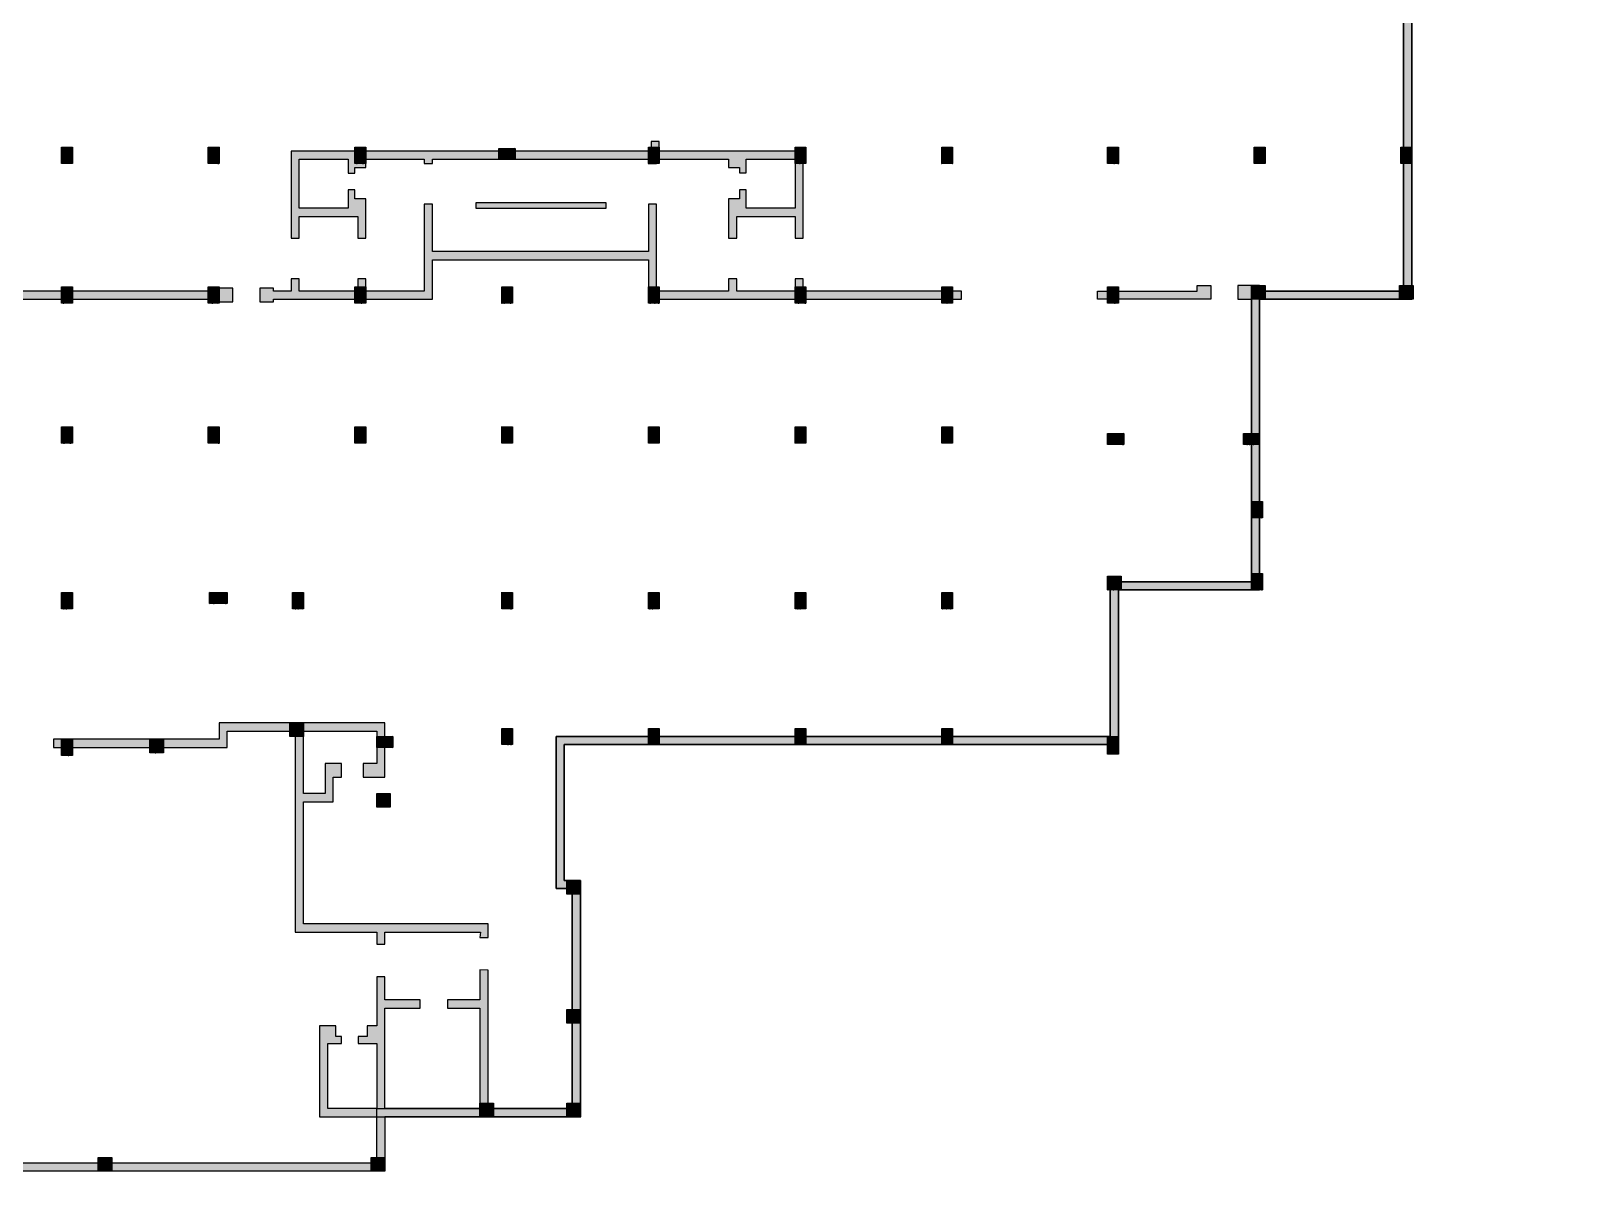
# Model space of a CAD drawing. Extents: x 910418 to 1204174, y 1052427 to 1444227.
# Drawn here: x 965601 to 1022724, y 1351432 to 1394099 of the extents above; entities that cross this region are included whole.
import ezdxf

# ---------------------------------------------------------------- set-up
doc = ezdxf.new("R2010")
doc.units = 0
doc.header["$LTSCALE"] = 500
doc.layers.get('0').update_dxf_attribs({"linetype": 'CONTINUOUS'})
for name, color, linetype in [('S_COLU', 2, 'CONTINUOUS'), ('S_COLU_HACH', 15, 'CONTINUOUS'), ('S_WALL', 2, 'CONTINUOUS'), ('S_WALL_HACH', 30, 'CONTINUOUS'), ('S_WALL_OTHE_HACH', 33, 'CONTINUOUS'), ('SE_WALL', 2, 'CONTINUOUS')]:
    doc.layers.add(name, color=color, linetype=linetype)
doc.layers.add('S_POST_OTHE', color=110, linetype='CONTINUOUS', plot=False)
pattern_1 = [(50, (0, 150), (91.092334, -7.96954), [9.525, -104.775]), (355, (0, 150), (-17.62141, 95.52832), [7.62, -83.82]), (100.451, (7.59, 149.34), (73.47125, 87.55834), [8.095, -89.045]), (46.1842, (0, 175.4), (135.53952, -21.02116), [14.2875, -157.1625]), (96.6356, (11.3, 173.65), (118.70212, 123.71278), [12.1425, -133.5675]), (351.184, (0, 175.4), (118.7023, 123.71256), [11.43, -125.73]), (21, (12.7, 169.05), (75.80744, -51.13276), [9.525, -104.775]), (326, (12.7, 169.05), (30.90101, 92.09398), [7.62, -83.82]), (71.4514, (19.02, 164.79), (106.70825, 40.96143), [8.095, -89.045]), (37.5, (0, 150), (1.544302, 42.27752), [0, -82.804, 0, -85.09, 0, -84.1375]), (7.5, (0, 150), (33.40983, 50.090287), [0, -48.514, 0, -80.899, 0, -32.0675]), (327.5, (-28.32, 150), (67.795298, -2.864372), [0, -31.75, 0, -99.06, 0, -131.445]), (317.5, (-41.02, 150), (74.06459, 12.713246), [0, -41.275, 0, -65.786, 0, -93.345])]
pattern_2 = [(50, (-936023.896, -1443727.37), (91.0923345, -7.9695428), [9.525, -104.775]), (355, (-936023.9, -1443727.37), (-17.621413, 95.5283214), [7.62, -83.82]), (100.451, (-936016.305, -1443728.03), (73.471251, 87.558344), [8.095, -89.045]), (46.1842, (-936023.9, -1443701.97), (135.5395204, -21.021164), [14.2875, -157.1625]), (96.6356, (-936012.6, -1443703.72), (118.702117, 123.712778), [12.1425, -133.5675]), (351.184, (-936023.9, -1443701.97), (118.702303, 123.712559), [11.43, -125.73]), (21, (-936011.196, -1443708.32), (75.80744, -51.1327593), [9.525, -104.775]), (326, (-936011.2, -1443708.32), (30.901014, 92.093983), [7.62, -83.82]), (71.4514, (-936004.88, -1443712.58), (106.7082454, 40.961429), [8.095, -89.045]), (37.5, (-936023.896, -1443727.37), (1.5443016, 42.27751944), [0, -82.804, 0, -85.09, 0, -84.1375]), (7.5, (-936023.896, -1443727.37), (33.4098313, 50.0902874), [0, -48.514, 0, -80.899, 0, -32.0675]), (327.5, (-936052.217, -1443727.37), (67.7952976, -2.864372), [0, -31.75, 0, -99.06, 0, -131.445]), (317.5, (-936064.917, -1443727.37), (74.0645907, 12.7132455), [0, -41.275, 0, -65.786, 0, -93.345])]
pattern_3 = [(50, (-936023.896, -1443727.37), (91.0923345, -7.9695428), [9.525, -104.775]), (355, (-936023.9, -1443727.37), (-17.621413, 95.5283214), [7.62, -83.82]), (100.451, (-936016.305, -1443728.03), (73.471251, 87.558344), [8.095, -89.045]), (46.1842, (-936023.9, -1443701.97), (135.5395204, -21.021164), [14.2875, -157.1625]), (96.6356, (-936012.6, -1443703.72), (118.702117, 123.712778), [12.1425, -133.5675]), (351.184, (-936023.9, -1443701.97), (118.702303, 123.712559), [11.43, -125.73]), (21, (-936011.196, -1443708.32), (75.80744, -51.1327593), [9.525, -104.775]), (326, (-936011.2, -1443708.32), (30.901014, 92.093983), [7.62, -83.82]), (71.4514, (-936004.88, -1443712.58), (106.7082454, 40.961429), [8.095, -89.045]), (37.5, (-936023.896, -1443727.37), (1.5443016, 42.27751944), [0, -82.804, 0, -85.09, 0, -84.1375]), (7.5, (-936023.896, -1443727.37), (33.4098313, 50.0902874), [0, -48.514, 0, -80.899, 0, -32.0675]), (327.5, (-936052.217, -1443727.37), (67.7952976, -2.864372), [0, -31.75, 0, -99.06, 0, -131.445]), (317.5, (-936064.917, -1443727.37), (74.0645907, 12.7132455), [0, -41.275, 0, -65.786, 0, -93.345])]
pattern_4 = [(50, (-936023.896, -1443727.37), (91.0923345, -7.9695428), [9.525, -104.775]), (355, (-936023.9, -1443727.37), (-17.621413, 95.5283214), [7.62, -83.82]), (100.451, (-936016.305, -1443728.03), (73.471251, 87.558344), [8.095, -89.045]), (46.1842, (-936023.9, -1443701.97), (135.5395204, -21.021164), [14.2875, -157.1625]), (96.6356, (-936012.6, -1443703.72), (118.702117, 123.712778), [12.1425, -133.5675]), (351.184, (-936023.9, -1443701.97), (118.702303, 123.712559), [11.43, -125.73]), (21, (-936011.196, -1443708.32), (75.80744, -51.1327593), [9.525, -104.775]), (326, (-936011.2, -1443708.32), (30.901014, 92.093983), [7.62, -83.82]), (71.4514, (-936004.88, -1443712.58), (106.7082454, 40.961429), [8.095, -89.045]), (37.5, (-936023.896, -1443727.37), (1.5443016, 42.27751944), [0, -82.804, 0, -85.09, 0, -84.1375]), (7.5, (-936023.896, -1443727.37), (33.4098313, 50.0902874), [0, -48.514, 0, -80.899, 0, -32.0675]), (327.5, (-936052.217, -1443727.37), (67.7952976, -2.864372), [0, -31.75, 0, -99.06, 0, -131.445]), (317.5, (-936064.917, -1443727.37), (74.0645907, 12.7132455), [0, -41.275, 0, -65.786, 0, -93.345])]
pattern_5 = [(50, (-936023.896, -1443727.37), (91.0923345, -7.9695428), [9.525, -104.775]), (355, (-936023.9, -1443727.37), (-17.621413, 95.5283214), [7.62, -83.82]), (100.451, (-936016.305, -1443728.03), (73.471251, 87.558344), [8.095, -89.045]), (46.1842, (-936023.9, -1443701.97), (135.5395204, -21.021164), [14.2875, -157.1625]), (96.6356, (-936012.6, -1443703.72), (118.702117, 123.712778), [12.1425, -133.5675]), (351.184, (-936023.9, -1443701.97), (118.702303, 123.712559), [11.43, -125.73]), (21, (-936011.196, -1443708.32), (75.80744, -51.1327593), [9.525, -104.775]), (326, (-936011.2, -1443708.32), (30.901014, 92.093983), [7.62, -83.82]), (71.4514, (-936004.88, -1443712.58), (106.7082454, 40.961429), [8.095, -89.045]), (37.5, (-936023.896, -1443727.37), (1.5443016, 42.27751944), [0, -82.804, 0, -85.09, 0, -84.1375]), (7.5, (-936023.896, -1443727.37), (33.4098313, 50.0902874), [0, -48.514, 0, -80.899, 0, -32.0675]), (327.5, (-936052.217, -1443727.37), (67.7952976, -2.864372), [0, -31.75, 0, -99.06, 0, -131.445]), (317.5, (-936064.917, -1443727.37), (74.0645907, 12.7132455), [0, -41.275, 0, -65.786, 0, -93.345])]

# ---------------------------------------------------------------- blocks, each defined once
blk = doc.blocks.new('500x500')
at = {"layer": 'S_COLU_HACH'}
h = blk.add_hatch(color=256, dxfattribs=at)
h.dxf.hatch_style = 1
h.paths.add_polyline_path([(989816, 1106390), (990316, 1106390), (990316, 1105890), (989816, 1105890)])
at = {"layer": 'S_WALL_OTHE_HACH'}
h = blk.add_hatch(dxfattribs=at)
h.set_pattern_fill('钢筋混凝土', color=256, scale=25)
h.set_pattern_definition([(45, (-1667147.89, -1030227.86), (-44.1941738, 44.1941738), []), (50, (-1667147.89, -1030227.86), (179.3150457, -15.688034), [18.75, -206.25]), (355, (-1667147.89, -1030227.86), (-34.687833, 188.048033), [15, -165]), (100.4514, (-1667132.95, -1030229.17), (144.627345, 172.3598855), [15.9350475, -175.285528]), (46.1842, (-1667147.9, -1030177.86), (266.810262, -41.379754), [28.125, -309.375]), (96.6356, (-1667125.65, -1030181.3), (233.665676, 243.529468), [23.902572, -262.92825]), (351.1842, (-1667147.9, -1030177.86), (233.665486, 243.52965), [22.5, -247.5]), (21, (-1667122.89, -1030190.36), (149.226763, -100.6547227), [18.75, -206.25]), (326, (-1667122.89, -1030190.36), (60.828833, 181.287511), [15, -165]), (71.4514, (-1667110.45, -1030198.75), (210.055657, 80.632624), [15.9350475, -175.285528]), (37.5, (-1667147.89, -1030227.86), (3.0399638, 83.2234635), [0, -163, 0, -167.5, 0, -165.625]), (7.5, (-1667147.89, -1030227.86), (65.7673844, 98.602928), [0, -95.5, 0, -159.25, 0, -63.125]), (327.5, (-1667203.64, -1030227.86), (133.455609, -5.6387179), [0, -62.5, 0, -195, 0, -258.75]), (317.5, (-1667228.64, -1030227.86), (145.7965423, 25.0262456), [0, -81.25, 0, -129.5, 0, -183.75])])
h.paths.add_polyline_path([(989816, 1106390), (990316, 1106390), (990316, 1105890), (989816, 1105890)])
at = {"layer": 'S_COLU'}
blk.add_lwpolyline([(989816, 1106390), (990316, 1106390), (990316, 1105890), (989816, 1105890)], close=True, dxfattribs=at)
at = {"layer": 'S_POST_OTHE', "color": 3}
for p, q in [((989816, 1106390), (990316, 1105890)), ((989816, 1105890), (990316, 1106390))]:
    blk.add_line(p, q, dxfattribs=at)
blk = doc.blocks.new('A$C0AFA105A')
at = {"layer": 'S_WALL_HACH'}
h = blk.add_hatch(dxfattribs=at)
h.set_pattern_fill('AR-CONC', color=256, scale=0.5)
h.set_pattern_definition(pattern_5)
h.paths.add_polyline_path([(48900, -81200), (49500, -81200), (49500, -83850), (49500, -89300), (46400, -89300), (46400, -84200), (46100, -84196), (46100, -85300), (44900, -85300), (44900, -85600), (46100, -85600), (46100, -89300), (42600, -89300), (42600, -85600), (43900, -85600), (43900, -85300), (42600, -85300), (42600, -84450), (42300, -84450), (42300, -86250), (41950, -86250), (41950, -86650), (41620, -86650), (41620, -86900), (42300, -86900), (42300, -89300), (40500, -89300), (40500, -86900), (41000, -86900), (41000, -86650), (40800, -86650), (40800, -86250), (40200, -86250), (40200, -89600), (49800, -89600), (49800, -80900), (49200, -80900), (49200, -75900), (69600, -75900), (69600, -70200), (74800, -70200), (74800, -59500), (80400, -59500), (80400, -47800), (79300, -47800), (79300, -48300), (80100, -48300), (80100, -59200), (74800, -59200), (74800, -59000), (74000, -59000), (74000, -59500), (74500, -59500), (74500, -69900), (69300, -69900), (69300, -75600), (48900, -75600)])
h = blk.add_hatch(dxfattribs=at)
h.set_pattern_fill('AR-CONC', color=256, scale=0.5)
h.set_pattern_definition(pattern_3)
h.paths.add_polyline_path([(13950, -57750), (13950, -58050), (14550, -58050), (14550, -61900), (14250, -61900), (14250, -62300), (14050, -62300), (14050, -62550), (14550, -62550), (14550, -64350), (12750, -64350), (12750, -62550), (13430, -62550), (13430, -62300), (13100, -62300), (13100, -61900), (11050, -61900), (11050, -62200), (12450, -62200), (12450, -64350), (11050, -64350), (11050, -64650), (14850, -64650), (14850, -59500), (36500, -59500), (36500, -59600), (37000, -59600), (37000, -59098), (36500, -59100), (36500, -59200), (17200, -59200), (17200, -54050), (16500, -54050), (16500, -54350), (16900, -54350), (16900, -56250), (16500, -56250), (16500, -56550), (16900, -56550), (16900, -59200), (14850, -59200), (14850, -57750)])
h = blk.add_hatch(dxfattribs=at)
h.set_pattern_fill('AR-CONC', color=256, scale=0.5)
h.set_pattern_definition(pattern_4)
h.paths.add_polyline_path([(44350, -54350), (52300, -54350), (52300, -54500), (52600, -54500), (52600, -54350), (55250, -54350), (55250, -54650), (55650, -54650), (55650, -54850), (55900, -54850), (55900, -54350), (57700, -54350), (57700, -56150), (55900, -56150), (55900, -55470), (55650, -55470), (55650, -55800), (55250, -55800), (55250, -57250), (55550, -57250), (55550, -56450), (57700, -56450), (57700, -57250), (58000, -57250), (58000, -54050), (52700, -54050), (52700, -53700), (52400, -53700), (52400, -54050), (39150, -54050), (39150, -57250), (39450, -57250), (39450, -56450), (41600, -56450), (41600, -57250), (41900, -57250), (41900, -56150), (41900, -55806), (41500, -55806), (41500, -55476), (41250, -55476), (41250, -56150), (39450, -56150), (39450, -54350), (41250, -54350), (41250, -54856), (41500, -54856), (41500, -54656), (41900, -54656), (41900, -54350), (44050, -54350), (44050, -54500), (44350, -54500)])
h = blk.add_hatch(dxfattribs=at)
h.set_pattern_fill('AR-CONC', color=256, scale=0.5)
h.set_pattern_definition(pattern_1)
h.paths.add_polyline_path([(50750, -55950), (45950, -55950), (45950, -56150), (50750, -56150)])
h = blk.add_hatch(dxfattribs=at)
h.set_pattern_fill('AR-CONC', color=256, scale=0.5)
h.set_pattern_definition(pattern_4)
h.paths.add_polyline_path([(41900, -58750), (41600, -58750), (41600, -59200), (39450, -59200), (39450, -58750), (39150, -58750), (39150, -59200), (38500, -59200), (38500, -59100), (38000, -59100), (38000, -59600), (38500, -59600), (38500, -59500), (44350, -59500), (44350, -58050), (52300, -58050), (52300, -59500), (63825, -59500), (63825, -59200), (58000, -59200), (58000, -58750), (57700, -58750), (57700, -59200), (55550, -59200), (55550, -58750), (55250, -58750), (55250, -59200), (52600, -59200), (52600, -56000), (52300, -56000), (52301, -57750), (44351, -57750), (44350, -56000), (44050, -56000), (44050, -59200), (41900, -59200)])
h = blk.add_hatch(dxfattribs=at)
h.set_pattern_fill('AR-CONC', color=256, scale=0.5)
h.set_pattern_definition(pattern_2)
h.paths.add_polyline_path([(68825, -59200), (72500, -59200), (72500, -59000), (73000, -59000), (73000, -59500), (68825, -59500)])
h = blk.add_hatch(dxfattribs=at)
h.set_pattern_fill('AR-CONC', color=256, scale=0.5)
h.set_pattern_definition(pattern_5)
h.paths.add_polyline_path([(42600, -83250), (42600, -82800), (46120, -82800), (46100, -83000), (46400, -83000), (46400, -82500), (42450, -82500), (39600, -82500), (39600, -78000), (40700, -78000), (40700, -77100), (41000, -77100), (41000, -76600), (40400, -76600), (40400, -77700), (39600, -77700), (39600, -75400), (42300, -75400), (42300, -76600), (41800, -76600), (41800, -77100), (42600, -77100), (42600, -75100), (36500, -75100), (36500, -75700), (34150, -75700), (34150, -75700), (30403, -75700), (30403, -76000), (34450, -76000), (34450, -76000), (36800, -76000), (36800, -75400), (39300, -75400), (39300, -82800), (42300, -82800), (42300, -83250)])
at = {"layer": 'S_WALL_OTHE_HACH'}
h = blk.add_hatch(dxfattribs=at)
h.set_pattern_fill('AR-CONC', color=256, scale=0.5)
h.set_pattern_definition(pattern_5)
h.paths.add_polyline_path([(48900, -81200), (49500, -81200), (49500, -83850), (49500, -89300), (46400, -89300), (46400, -84200), (46100, -84196), (46100, -85300), (44900, -85300), (44900, -85600), (46100, -85600), (46100, -89300), (42600, -89300), (42600, -85600), (43900, -85600), (43900, -85300), (42600, -85300), (42600, -84450), (42300, -84450), (42300, -86250), (41950, -86250), (41950, -86650), (41620, -86650), (41620, -86900), (42300, -86900), (42300, -89300), (40500, -89300), (40500, -86900), (41000, -86900), (41000, -86650), (40800, -86650), (40800, -86250), (40200, -86250), (40200, -89600), (49800, -89600), (49800, -80900), (49200, -80900), (49200, -75900), (69600, -75900), (69600, -70200), (74800, -70200), (74800, -59500), (80400, -59500), (80400, -47800), (79300, -47800), (79300, -48300), (80100, -48300), (80100, -59200), (74800, -59200), (74800, -59000), (74000, -59000), (74000, -59500), (74500, -59500), (74500, -69900), (69300, -69900), (69300, -75600), (48900, -75600)])
h = blk.add_hatch(dxfattribs=at)
h.set_pattern_fill('AR-CONC', color=256, scale=0.5)
h.set_pattern_definition(pattern_3)
h.paths.add_polyline_path([(13950, -57750), (13950, -58050), (14550, -58050), (14550, -61900), (14250, -61900), (14250, -62300), (14050, -62300), (14050, -62550), (14550, -62550), (14550, -64350), (12750, -64350), (12750, -62550), (13430, -62550), (13430, -62300), (13100, -62300), (13100, -61900), (11050, -61900), (11050, -62200), (12450, -62200), (12450, -64350), (11050, -64350), (11050, -64650), (14850, -64650), (14850, -59500), (36500, -59500), (36500, -59600), (37000, -59600), (37000, -59098), (36500, -59100), (36500, -59200), (17200, -59200), (17200, -54050), (16500, -54050), (16500, -54350), (16900, -54350), (16900, -56250), (16500, -56250), (16500, -56550), (16900, -56550), (16900, -59200), (14850, -59200), (14850, -57750)])
h = blk.add_hatch(dxfattribs=at)
h.set_pattern_fill('AR-CONC', color=256, scale=0.5)
h.set_pattern_definition(pattern_4)
h.paths.add_polyline_path([(44350, -54350), (52300, -54350), (52300, -54500), (52600, -54500), (52600, -54350), (55250, -54350), (55250, -54650), (55650, -54650), (55650, -54850), (55900, -54850), (55900, -54350), (57700, -54350), (57700, -56150), (55900, -56150), (55900, -55470), (55650, -55470), (55650, -55800), (55250, -55800), (55250, -57250), (55550, -57250), (55550, -56450), (57700, -56450), (57700, -57250), (58000, -57250), (58000, -54050), (52700, -54050), (52700, -53700), (52400, -53700), (52400, -54050), (39150, -54050), (39150, -57250), (39450, -57250), (39450, -56450), (41600, -56450), (41600, -57250), (41900, -57250), (41900, -56150), (41900, -55806), (41500, -55806), (41500, -55476), (41250, -55476), (41250, -56150), (39450, -56150), (39450, -54350), (41250, -54350), (41250, -54856), (41500, -54856), (41500, -54656), (41900, -54656), (41900, -54350), (44050, -54350), (44050, -54500), (44350, -54500)])
h = blk.add_hatch(dxfattribs=at)
h.set_pattern_fill('AR-CONC', color=256, scale=0.5)
h.set_pattern_definition(pattern_1)
h.paths.add_polyline_path([(50750, -55950), (45950, -55950), (45950, -56150), (50750, -56150)])
h = blk.add_hatch(dxfattribs=at)
h.set_pattern_fill('AR-CONC', color=256, scale=0.5)
h.set_pattern_definition(pattern_4)
h.paths.add_polyline_path([(41900, -58750), (41600, -58750), (41600, -59200), (39450, -59200), (39450, -58750), (39150, -58750), (39150, -59200), (38500, -59200), (38500, -59100), (38000, -59100), (38000, -59600), (38500, -59600), (38500, -59500), (44350, -59500), (44350, -58050), (52300, -58050), (52300, -59500), (63825, -59500), (63825, -59200), (58000, -59200), (58000, -58750), (57700, -58750), (57700, -59200), (55550, -59200), (55550, -58750), (55250, -58750), (55250, -59200), (52600, -59200), (52600, -56000), (52300, -56000), (52301, -57750), (44351, -57750), (44350, -56000), (44050, -56000), (44050, -59200), (41900, -59200)])
h = blk.add_hatch(dxfattribs=at)
h.set_pattern_fill('AR-CONC', color=256, scale=0.5)
h.set_pattern_definition(pattern_2)
h.paths.add_polyline_path([(68825, -59200), (72500, -59200), (72500, -59000), (73000, -59000), (73000, -59500), (68825, -59500)])
h = blk.add_hatch(dxfattribs=at)
h.set_pattern_fill('AR-CONC', color=256, scale=0.5)
h.set_pattern_definition(pattern_5)
h.paths.add_polyline_path([(42600, -83250), (42600, -82800), (46120, -82800), (46100, -83000), (46400, -83000), (46400, -82500), (42450, -82500), (39600, -82500), (39600, -78000), (40700, -78000), (40700, -77100), (41000, -77100), (41000, -76600), (40400, -76600), (40400, -77700), (39600, -77700), (39600, -75400), (42300, -75400), (42300, -76600), (41800, -76600), (41800, -77100), (42600, -77100), (42600, -75100), (36500, -75100), (36500, -75700), (34150, -75700), (34150, -75700), (30403, -75700), (30403, -76000), (34450, -76000), (34450, -76000), (36800, -76000), (36800, -75400), (39300, -75400), (39300, -82800), (42300, -82800), (42300, -83250)])
at = {"layer": 'S_WALL', "color": 1}
for points in [[(48900, -81200), (49500, -81200), (49500, -83850), (49500, -89300), (46400, -89300), (46400, -84200), (46100, -84196), (46100, -85300), (44900, -85300), (44900, -85600), (46100, -85600), (46100, -89300), (42600, -89300), (42600, -85600), (43900, -85600), (43900, -85300), (42600, -85300), (42600, -84450), (42300, -84450), (42300, -86250), (41950, -86250), (41950, -86650), (41620, -86650), (41620, -86900), (42300, -86900), (42300, -89300), (40500, -89300), (40500, -86900), (41000, -86900), (41000, -86650), (40800, -86650), (40800, -86250), (40200, -86250), (40200, -89600), (49800, -89600), (49800, -80900), (49200, -80900), (49200, -75900), (69600, -75900), (69600, -70200), (74800, -70200), (74800, -59500), (80400, -59500), (80400, -47800)], [(80100, -48300), (80100, -59200), (74800, -59200), (74800, -59000), (74000, -59000), (74000, -59500), (74500, -59500), (74500, -69900), (69300, -69900), (69300, -75600), (48900, -75600), (48900, -81200)], [(14850, -59500), (36500, -59500), (36500, -59600), (37000, -59600), (37000, -59098), (36500, -59100), (36500, -59200), (17200, -59200)], [(42600, -83250), (42600, -82800), (46120, -82800), (46100, -83000), (46400, -83000), (46400, -82500), (42450, -82500), (39600, -82500), (39600, -78000), (40700, -78000), (40700, -77100), (41000, -77100), (41000, -76600), (40400, -76600), (40400, -77700), (39600, -77700), (39600, -75400), (42300, -75400), (42300, -76600), (41800, -76600), (41800, -77100), (42600, -77100), (42600, -75100), (36500, -75100), (36500, -75700), (34150, -75700), (34150, -75700), (30403, -75700), (30403, -76000), (34450, -76000), (34450, -76000), (36800, -76000), (36800, -75400), (39300, -75400), (39300, -82800), (42300, -82800), (42300, -83250), (42600, -83250)], [(49500, -83550), (49500, -83550)]]:
    blk.add_lwpolyline(points, dxfattribs=at)
for points in [[(44350, -54350), (52300, -54350), (52300, -54500), (52600, -54500), (52600, -54350), (55250, -54350), (55250, -54650), (55650, -54650), (55650, -54850), (55900, -54850), (55900, -54350), (57700, -54350), (57700, -56150), (55900, -56150), (55900, -55470), (55650, -55470), (55650, -55800), (55250, -55800), (55250, -57250), (55550, -57250), (55550, -56450), (57700, -56450), (57700, -57250), (58000, -57250), (58000, -54050), (52700, -54050), (52700, -53700), (52400, -53700), (52400, -54050), (39150, -54050), (39150, -57250), (39450, -57250), (39450, -56450), (41600, -56450), (41600, -57250), (41900, -57250), (41900, -56150), (41900, -55806), (41500, -55806), (41500, -55476), (41250, -55476), (41250, -56150), (39450, -56150), (39450, -54350), (41250, -54350), (41250, -54856), (41500, -54856), (41500, -54856), (41500, -54656), (41900, -54656), (41900, -54350), (44050, -54350), (44050, -54500), (44350, -54500)], [(50750, -55950), (45950, -55950), (45950, -56150), (50750, -56150)], [(41900, -58750), (41600, -58750), (41600, -59200), (39450, -59200), (39450, -58750), (39150, -58750), (39150, -59200), (38500, -59200), (38500, -59100), (38000, -59100), (38000, -59600), (38500, -59600), (38500, -59500), (44350, -59500), (44350, -58050), (52300, -58050), (52300, -59500), (63825, -59500), (63825, -59200), (58000, -59200), (58000, -58750), (57700, -58750), (57700, -59200), (55550, -59200), (55550, -58750), (55250, -58750), (55250, -59200), (52600, -59200), (52600, -56000), (52300, -56000), (52301, -57750), (44351, -57750), (44350, -56000), (44050, -56000), (44050, -59200), (41900, -59200)], [(68825, -59200), (72500, -59200), (72500, -59000), (73000, -59000), (73000, -59500), (68825, -59500)]]:
    blk.add_lwpolyline(points, close=True, dxfattribs=at)
blk = doc.blocks.new('600x400')
at = {"layer": 'S_COLU_HACH'}
h = blk.add_hatch(color=256, dxfattribs=at)
h.dxf.hatch_style = 1
h.paths.add_polyline_path([(932065, 1422768), (932465, 1422768), (932465, 1422168), (932065, 1422168)])
at = {"layer": 'S_WALL_OTHE_HACH'}
h = blk.add_hatch(dxfattribs=at)
h.set_pattern_fill('钢筋混凝土', color=256, scale=25)
h.set_pattern_definition([(45, (-2258.95, 1541.13), (-44.1941738, 44.1941738), []), (50, (-2258.95, 1541.13), (179.315046, -15.688034), [18.75, -206.25]), (355, (-2258.95, 1541.13), (-34.687833, 188.048033), [15, -165]), (100.4514, (-2244, 1539.82), (144.627345, 172.359886), [15.935047, -175.285528]), (46.1842, (-2258.95, 1591.13), (266.810262, -41.379754), [28.125, -309.375]), (96.6356, (-2236.72, 1587.68), (233.665676, 243.529468), [23.90257, -262.92825]), (351.1842, (-2258.95, 1591.13), (233.665486, 243.52965), [22.5, -247.5]), (21, (-2233.95, 1578.63), (149.226763, -100.654723), [18.75, -206.25]), (326, (-2233.95, 1578.63), (60.828833, 181.287511), [15, -165]), (71.4514, (-2221.51, 1570.24), (210.055657, 80.632624), [15.935047, -175.285528]), (37.5, (-2258.95, 1541.13), (3.0399638, 83.2234635), [0, -163, 0, -167.5, 0, -165.625]), (7.5, (-2258.95, 1541.13), (65.7673844, 98.602928), [0, -95.5, 0, -159.25, 0, -63.125]), (327.5, (-2314.7, 1541.13), (133.455609, -5.638718), [0, -62.5, 0, -195, 0, -258.75]), (317.5, (-2339.7, 1541.13), (145.796542, 25.0262456), [0, -81.25, 0, -129.5, 0, -183.75])])
h.paths.add_polyline_path([(932065, 1422768), (932465, 1422768), (932465, 1422168), (932065, 1422168)])
at = {"layer": 'S_COLU'}
blk.add_lwpolyline([(932065, 1422768), (932465, 1422768), (932465, 1422168), (932065, 1422168)], close=True, dxfattribs=at)
at = {"layer": 'S_POST_OTHE', "color": 3}
for p, q in [((932065, 1422768), (932465, 1422168)), ((932065, 1422168), (932465, 1422768))]:
    blk.add_line(p, q, dxfattribs=at)

msp = doc.modelspace()

# ---------------------------------------------------------------- hatches: boundary and pattern name
at = {"layer": 'S_COLU_HACH'}
h = msp.add_hatch(color=256, dxfattribs=at)
h.dxf.hatch_style = 1
h.paths.add_polyline_path([(972174, 1373027), (972174, 1373427), (972824, 1373427), (972824, 1373027)])
h = msp.add_hatch(color=256, dxfattribs=at)
h.dxf.hatch_style = 1
h.paths.add_polyline_path([(1005224, 1368127), (1005624, 1368127), (1005624, 1367477), (1005224, 1367477)])
at = {"layer": 'S_WALL_HACH'}
h = msp.add_hatch(color=256, dxfattribs=at)
h.dxf.hatch_style = 1
h.paths.add_polyline_path([(944732, 1354127), (944732, 1354427), (951824, 1354427), (951824, 1352427), (978324, 1352427), (978324, 1354427), (985524, 1354427), (985524, 1362527), (984924, 1362527), (984924, 1368127), (1005324, 1368127), (1005324, 1373827), (1010524, 1373827), (1010524, 1384527), (1016124, 1384527), (1016124, 1410127), (1010724, 1410127), (1010724, 1427027), (1011524, 1427027), (1011524, 1428927), (1021624, 1428927), (1021624, 1432327), (1022424, 1432327), (1022424, 1438027), (1011624, 1438027), (1011624, 1443927), (1009124, 1443927), (1009124, 1443327), (1006774, 1443327), (1006774, 1440927), (1006424, 1440927), (1006424, 1438127), (1001474, 1438127), (1001474, 1442827), (999124, 1442827), (999124, 1443727), (996624, 1443727), (996624, 1438027), (985624, 1438027), (985624, 1432027), (961824, 1432027), (961824, 1434027), (961824, 1434027), (961824, 1438027), (951024, 1438027), (951024, 1443927), (948524, 1443927), (948524, 1443327), (946174, 1443327), (946174, 1440927), (945824, 1440927), (945824, 1438127), (940874, 1438127), (940874, 1442827), (938524, 1442827), (938524, 1443727), (936024, 1443727), (936024, 1438027), (934324, 1438027), (934324, 1438027), (934324, 1436927), (925124, 1436927), (925124, 1431796), (914371, 1428873), (915709, 1423952), (915419, 1423873), (910788, 1422615), (925183, 1369636), (930395, 1371052), (935627, 1351800), (944695, 1354264), (944774, 1353975), (935416, 1351432), (930184, 1370684), (924972, 1369268), (910420, 1422825), (915341, 1424163), (914002, 1429084), (924824, 1432025), (924824, 1437227), (934024, 1437227), (934024, 1438327), (935724, 1438327), (935724, 1444027), (938824, 1444027), (938824, 1443127), (941174, 1443127), (941174, 1438427), (945524, 1438427), (945524, 1441228), (945874, 1441227), (945874, 1443627), (948224, 1443627), (948224, 1444227), (951324, 1444227), (951324, 1438327), (962124, 1438327), (962124, 1432327), (985324, 1432327), (985324, 1438327), (996324, 1438327), (996324, 1444027), (999424, 1444027), (999424, 1443127), (1001774, 1443127), (1001774, 1438427), (1006124, 1438427), (1006124, 1441227), (1006474, 1441227), (1006474, 1443627), (1008824, 1443627), (1008824, 1444227), (1011924, 1444227), (1011924, 1438326), (1022724, 1438327), (1022724, 1432027), (1021924, 1432027), (1021924, 1428627), (1011824, 1428627), (1011824, 1426727), (1011024, 1426727), (1011024, 1410427), (1016424, 1410427), (1016424, 1384227), (1010824, 1384227), (1010824, 1373527), (1005624, 1373527), (1005624, 1367827), (985224, 1367827), (985224, 1362827), (985824, 1362827), (985824, 1354127), (978624, 1354127), (978624, 1352127), (951524, 1352127), (951524, 1354127)])
at = {"layer": 'S_WALL_OTHE_HACH'}
h = msp.add_hatch(dxfattribs=at)
h.set_pattern_fill('钢筋混凝土', color=256, scale=25)
h.set_pattern_definition([(45, (0, 0), (-44.1941738, 44.1941738), []), (50, (0, 0), (179.315046, -15.688034), [18.75, -206.25]), (355, (0, 0), (-34.687833, 188.048033), [15, -165]), (100.4514, (14.94, -1.3), (144.627345, 172.359886), [15.935047, -175.285528]), (46.1842, (0, 50), (266.810262, -41.379754), [28.125, -309.375]), (96.6356, (22.23, 46.55), (233.665676, 243.529468), [23.90257, -262.92825]), (351.1842, (0, 50), (233.665486, 243.52965), [22.5, -247.5]), (21, (25, 37.5), (149.226763, -100.654723), [18.75, -206.25]), (326, (25, 37.5), (60.828833, 181.287511), [15, -165]), (71.4514, (37.44, 29.11), (210.055657, 80.632624), [15.935047, -175.285528]), (37.5, (0, 0), (3.0399638, 83.2234635), [0, -163, 0, -167.5, 0, -165.625]), (7.5, (0, 0), (65.7673844, 98.602928), [0, -95.5, 0, -159.25, 0, -63.125]), (327.5, (-55.75, 0), (133.455609, -5.638718), [0, -62.5, 0, -195, 0, -258.75]), (317.5, (-80.75, 0), (145.796542, 25.0262456), [0, -81.25, 0, -129.5, 0, -183.75])])
h.paths.add_polyline_path([(944732, 1354127), (944732, 1354427), (951824, 1354427), (951824, 1352427), (978324, 1352427), (978324, 1354427), (985524, 1354427), (985524, 1362527), (984924, 1362527), (984924, 1368127), (1005324, 1368127), (1005324, 1373827), (1010524, 1373827), (1010524, 1384527), (1016124, 1384527), (1016124, 1410127), (1010724, 1410127), (1010724, 1427027), (1011524, 1427027), (1011524, 1428927), (1021624, 1428927), (1021624, 1432327), (1022424, 1432327), (1022424, 1438027), (1011624, 1438027), (1011624, 1443927), (1009124, 1443927), (1009124, 1443327), (1006774, 1443327), (1006774, 1440927), (1006424, 1440927), (1006424, 1438127), (1001474, 1438127), (1001474, 1442827), (999124, 1442827), (999124, 1443727), (996624, 1443727), (996624, 1438027), (985624, 1438027), (985624, 1432027), (961824, 1432027), (961824, 1434027), (961824, 1434027), (961824, 1438027), (951024, 1438027), (951024, 1443927), (948524, 1443927), (948524, 1443327), (946174, 1443327), (946174, 1440927), (945824, 1440927), (945824, 1438127), (940874, 1438127), (940874, 1442827), (938524, 1442827), (938524, 1443727), (936024, 1443727), (936024, 1438027), (934324, 1438027), (934324, 1438027), (934324, 1436927), (925124, 1436927), (925124, 1431796), (914371, 1428873), (915709, 1423952), (915419, 1423873), (910788, 1422615), (925183, 1369636), (930395, 1371052), (935627, 1351800), (944695, 1354264), (944774, 1353975), (935416, 1351432), (930184, 1370684), (924972, 1369268), (910420, 1422825), (915341, 1424163), (914002, 1429084), (924824, 1432025), (924824, 1437227), (934024, 1437227), (934024, 1438327), (935724, 1438327), (935724, 1444027), (938824, 1444027), (938824, 1443127), (941174, 1443127), (941174, 1438427), (945524, 1438427), (945524, 1441228), (945874, 1441227), (945874, 1443627), (948224, 1443627), (948224, 1444227), (951324, 1444227), (951324, 1438327), (962124, 1438327), (962124, 1432327), (985324, 1432327), (985324, 1438327), (996324, 1438327), (996324, 1444027), (999424, 1444027), (999424, 1443127), (1001774, 1443127), (1001774, 1438427), (1006124, 1438427), (1006124, 1441227), (1006474, 1441227), (1006474, 1443627), (1008824, 1443627), (1008824, 1444227), (1011924, 1444227), (1011924, 1438326), (1022724, 1438327), (1022724, 1432027), (1021924, 1432027), (1021924, 1428627), (1011824, 1428627), (1011824, 1426727), (1011024, 1426727), (1011024, 1410427), (1016424, 1410427), (1016424, 1384227), (1010824, 1384227), (1010824, 1373527), (1005624, 1373527), (1005624, 1367827), (985224, 1367827), (985224, 1362827), (985824, 1362827), (985824, 1354127), (978624, 1354127), (978624, 1352127), (951524, 1352127), (951524, 1354127)])
h = msp.add_hatch(dxfattribs=at)
h.set_pattern_fill('钢筋混凝土', color=256, scale=25, angle=90)
h.set_pattern_definition([(135, (3109041.585, -1283936.39), (-44.1941738, -44.1941738), []), (140, (3109041.59, -1283936.39), (15.688034, 179.3150457), [18.75, -206.25]), (85, (3109041.59, -1283936.39), (-188.048033, -34.687833), [15, -165]), (190.4514, (3109042.9, -1283921.45), (-172.3598855, 144.627345), [15.9350475, -175.285528]), (136.1842, (3108991.59, -1283936.4), (41.379754, 266.810262), [28.125, -309.375]), (186.6356, (3108995.03, -1283914.16), (-243.529468, 233.665676), [23.902572, -262.92825]), (81.1842, (3108991.59, -1283936.4), (-243.52965, 233.665486), [22.5, -247.5]), (111, (3109004.09, -1283911.39), (100.6547227, 149.226763), [18.75, -206.25]), (56, (3109004.09, -1283911.39), (-181.287511, 60.828833), [15, -165]), (161.4514, (3109012.47, -1283898.95), (-80.632624, 210.055657), [15.9350475, -175.285528]), (127.5, (3109041.585, -1283936.39), (-83.2234635, 3.0399638), [0, -163, 0, -167.5, 0, -165.625]), (97.5, (3109041.585, -1283936.39), (-98.602928, 65.7673844), [0, -95.5, 0, -159.25, 0, -63.125]), (57.5, (3109041.585, -1283992.14), (5.6387179, 133.455609), [0, -62.5, 0, -195, 0, -258.75]), (47.5, (3109041.59, -1284017.14), (-25.0262456, 145.7965423), [0, -81.25, 0, -129.5, 0, -183.75])])
h.paths.add_polyline_path([(972174, 1373027), (972174, 1373427), (972824, 1373427), (972824, 1373027)])
h = msp.add_hatch(dxfattribs=at)
h.set_pattern_fill('钢筋混凝土', color=256, scale=25)
h.set_pattern_definition([(45, (-1651739.864, -768690.32), (-44.1941738, 44.1941738), []), (50, (-1651739.86, -768690.32), (179.3150457, -15.688034), [18.75, -206.25]), (355, (-1651739.86, -768690.32), (-34.687833, 188.048033), [15, -165]), (100.4514, (-1651724.92, -768691.63), (144.627345, 172.3598855), [15.9350475, -175.285528]), (46.1842, (-1651739.86, -768640.32), (266.810262, -41.379754), [28.125, -309.375]), (96.6356, (-1651717.63, -768643.77), (233.665676, 243.529468), [23.902572, -262.92825]), (351.1842, (-1651739.86, -768640.32), (233.665486, 243.52965), [22.5, -247.5]), (21, (-1651714.86, -768652.82), (149.226763, -100.6547227), [18.75, -206.25]), (326, (-1651714.86, -768652.82), (60.828833, 181.287511), [15, -165]), (71.4514, (-1651702.43, -768661.2), (210.055657, 80.632624), [15.9350475, -175.285528]), (37.5, (-1651739.864, -768690.32), (3.0399638, 83.2234635), [0, -163, 0, -167.5, 0, -165.625]), (7.5, (-1651739.86, -768690.32), (65.7673844, 98.602928), [0, -95.5, 0, -159.25, 0, -63.125]), (327.5, (-1651795.614, -768690.32), (133.455609, -5.6387179), [0, -62.5, 0, -195, 0, -258.75]), (317.5, (-1651820.61, -768690.32), (145.7965423, 25.0262456), [0, -81.25, 0, -129.5, 0, -183.75])])
h.paths.add_polyline_path([(1005224, 1368127), (1005624, 1368127), (1005624, 1367477), (1005224, 1367477)])

# ---------------------------------------------------------------- linework, layer by layer
at = {"layer": 'S_COLU'}
for points in [[(972174, 1373027), (972174, 1373427), (972824, 1373427), (972824, 1373027)], [(1005224, 1368127), (1005624, 1368127), (1005624, 1367477), (1005224, 1367477)]]:
    msp.add_lwpolyline(points, close=True, dxfattribs=at)
at = {"layer": 'S_POST_OTHE', "color": 3}
for p, q in [((972174, 1373027), (972824, 1373427)), ((972824, 1373027), (972174, 1373427)), ((1005224, 1368127), (1005624, 1367477)), ((1005224, 1367477), (1005624, 1368127))]:
    msp.add_line(p, q, dxfattribs=at)
at = {"layer": 'SE_WALL'}
for points in [[(1016424, 1410427), (1016424, 1384227), (1010824, 1384227), (1010824, 1373527), (1005624, 1373527), (1005624, 1367827), (985224, 1367827), (985224, 1362827), (985824, 1362827), (985824, 1354127), (978624, 1354127), (978624, 1352127), (951524, 1352127)], [(951824, 1352427), (978324, 1352427), (978324, 1354427), (985524, 1354427), (985524, 1362527), (984924, 1362527), (984924, 1368127), (1005324, 1368127), (1005324, 1373827), (1010524, 1373827), (1010524, 1384527), (1016124, 1384527), (1016124, 1410127)]]:
    msp.add_lwpolyline(points, dxfattribs=at)

# ---------------------------------------------------------------- block references
for name, p in [('A$C0AFA105A', (936024, 1443727)), ('600x400', (34659, -32941)), ('600x400', (40059, -32941)), ('600x400', (45459, -32948, 0)), ('600x400', (56259, -32941)), ('600x400', (61659, -32941)), ('600x400', (67059, -32941)), ('600x400', (73159, -32941)), ('600x400', (78559, -32941)), ('600x400', (83959, -32941)), ('600x400', (34659, -38091)), ('600x400', (40059, -38091)), ('600x400', (45459, -38091)), ('600x400', (50859, -38091)), ('600x400', (56259, -38091)), ('600x400', (61659, -38091)), ('600x400', (67059, -38091)), ('600x400', (73159, -38091)), ('600x400', (34659, -43241)), ('600x400', (40059, -43241)), ('600x400', (45459, -43241)), ('600x400', (50859, -43241)), ('600x400', (56259, -43241)), ('600x400', (61659, -43241)), ('600x400', (67059, -43241)), ('600x400', (78459, -45991)), ('600x400', (78459, -48641)), ('600x400', (34659, -49341)), ('600x400', (43159, -49341, 0)), ('600x400', (50859, -49341)), ('600x400', (56259, -49341)), ('600x400', (61659, -49341)), ('600x400', (67059, -49341)), ('600x400', (50859, -54341)), ('600x400', (56259, -54341)), ('600x400', (61659, -54341)), ('600x400', (67059, -54341)), ('600x400', (34661, -54741))]:
    msp.add_blockref(name, p)
at = {"rotation": 270}
for p in [(-439345, 2321842), (-416945, 2311342), (-411945, 2311342), (-443845, 2300192)]:
    msp.add_blockref('600x400', p, dxfattribs=at)
at = {"layer": 'S_COLU'}
for p in [(20708, 278338), (26158, 278338), (15408, 267638), (-14692, 262237, 0), (-19842, 261638), (-11492, 259638, 0), (-4492, 256438), (-4492, 251688, 0), (-7692, 248238, 0), (-4492, 248238), (-21742, 246238, 0), (-11692, 246238)]:
    msp.add_blockref('500x500', p, dxfattribs=at)

doc.saveas('drawing.dxf')
